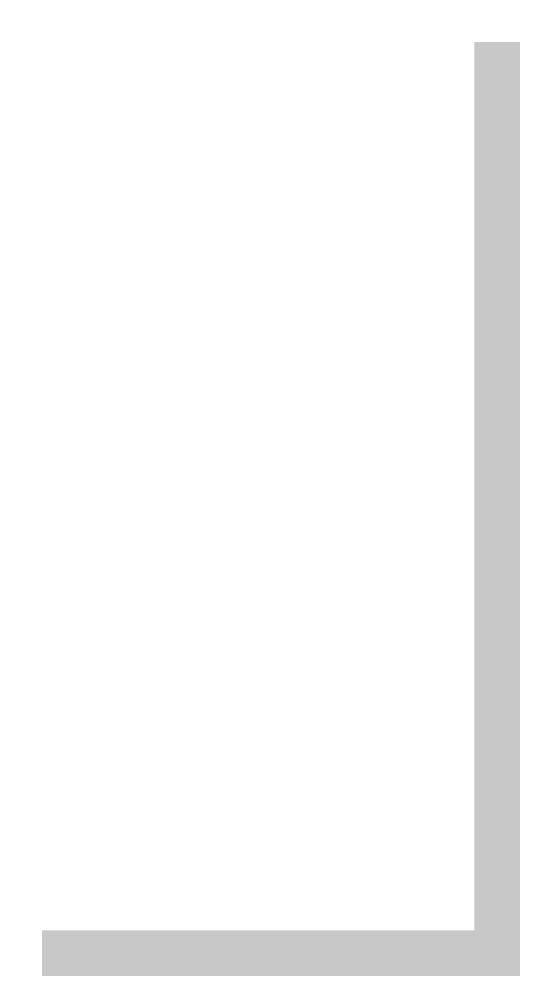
# Model space of a CAD drawing. Header units: inches. Extents: x -1.05 to 0.05, y -1.05 to 1.05.
import ezdxf

# ---------------------------------------------------------------- set-up
doc = ezdxf.new("R2010")
doc.units = ezdxf.units.IN
doc.header["$MEASUREMENT"] = 0

msp = doc.modelspace()

# ---------------------------------------------------------------- linework, layer by layer
at = {"color": 7, "const_width": 0.1}
msp.add_lwpolyline([(-1, -1), (0, -1), (0, 1)], dxfattribs=at)

doc.saveas('drawing.dxf')
